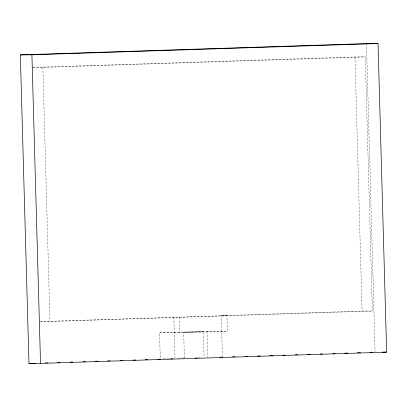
<?xml version="1.0" encoding="UTF-8"?>
<svg xmlns="http://www.w3.org/2000/svg" width="407" height="407" viewBox="0 0 407 407"><rect width="100%" height="100%" fill="white"/><g stroke="black" fill="none" stroke-linecap="round" stroke-linejoin="round"><path stroke-width="0.31" stroke-dasharray="2.04 1.53" d="M184.412 358.226L183.689 332.295L184.045 332.26L203.398 331.746L204.1 357.046M203.398 331.746L183.689 332.295M32.565 67.45L354.975 56.944L365.277 56.899L372.374 311.034L49.969 321.535L40.268 321.576M33.171 67.445L42.867 67.404L365.277 56.899M40.298 321.561L226.933 315.639L227.365 331.201L179.955 332.743L159.559 332.829L160.282 358.765M222.395 356.522L221.255 315.664L362.072 311.075L372.374 311.034M159.559 332.829L206.97 331.288L227.365 331.201M163.446 358.659L169.134 358.475M178.617 358.165L185.572 357.941M197.583 357.55L201.373 357.422M221.255 315.664L226.933 315.639M366.468 43.595L375.066 351.546M354.975 56.944L362.072 311.075M206.97 331.288L207.697 357.219M179.523 317.185L179.955 332.743M173.845 317.211L174.985 358.068M42.867 67.404L49.969 321.535"/><path stroke-width="0.61" d="M20.35 54.869L366.468 43.595L378.032 43.544L386.65 352.131L40.532 363.405L28.968 363.456L20.35 54.869L31.914 54.818L378.032 43.544M28.968 363.456L35.317 363.253M45.477 362.922L48.016 362.835M57.54 362.525L60.083 362.444M70.238 362.113L72.782 362.032M82.936 361.701L85.48 361.614M95.004 361.304L98.179 361.202M107.702 360.892L110.241 360.811M120.401 360.48L122.939 360.393M133.099 360.063L135.638 359.981M145.162 359.671L147.7 359.59M157.86 359.259L160.399 359.178M170.558 358.847L173.097 358.76M232.55 356.827L235.083 356.741M245.223 356.41L247.756 356.329M257.255 356.018L260.424 355.916M269.927 355.606L273.092 355.504M282.595 355.194L285.129 355.113M295.268 354.782L297.802 354.701M307.3 354.39L310.47 354.288M319.973 353.978L322.507 353.897M332.641 353.566L335.175 353.479M344.678 353.174L347.848 353.067M357.346 352.757L360.516 352.655M370.019 352.345L372.553 352.264M195.192 358.028L196.723 357.987M382.392 352.152L386.65 352.131M219.963 357.168L222.415 357.158M31.914 54.818L40.532 363.405"/></g></svg>
